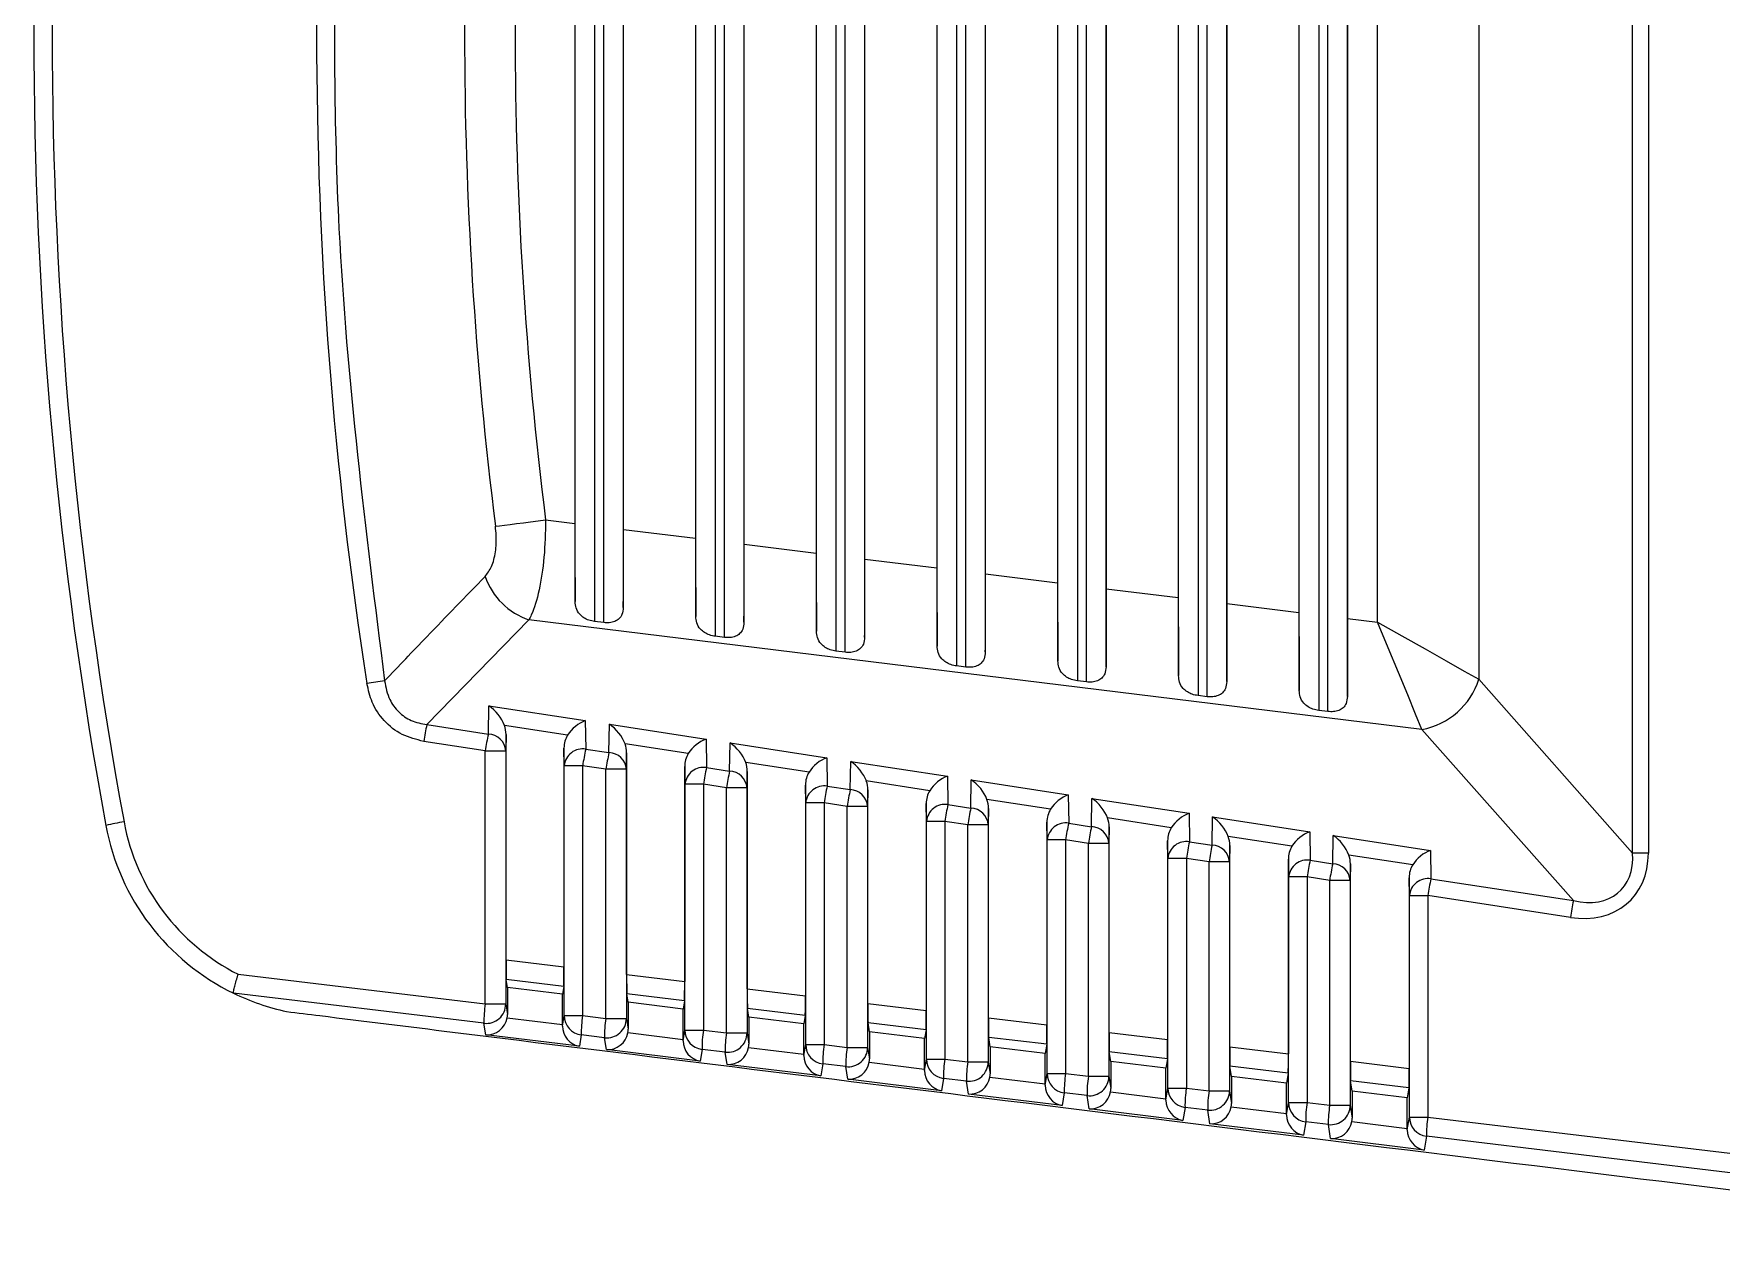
# Model space of a CAD drawing. Extents: x 8 to 113, y 1 to 87.
# Drawn here: x 43.923 to 44.79, y 36.193 to 36.818 of the extents above; entities that cross this region are included whole.
import ezdxf

# ---------------------------------------------------------------- set-up
doc = ezdxf.new("R2010")
doc.units = 0
doc.header["$MEASUREMENT"] = 0
doc.layers.add('OBJECT', color=7, linetype='CONTINUOUS')

msp = doc.modelspace()

# ---------------------------------------------------------------- linework, layer by layer
at = {"layer": 'OBJECT'}
for p, q in [((44.74469, 36.39726), (44.74469, 37.23919)), ((44.75282, 37.23919), (44.75282, 36.39726)), ((44.58346, 37.16587), (44.58346, 36.47058)), ((44.58819, 36.47), (44.58819, 37.16645)), ((44.52146, 37.15825), (44.52146, 36.47819)), ((44.52619, 36.47761), (44.52619, 37.15884)), ((44.59819, 37.15866), (44.59819, 36.47778)), ((44.45946, 37.15064), (44.45946, 36.4858)), ((44.46419, 36.48522), (44.46419, 37.15122)), ((44.53619, 37.15105), (44.53619, 36.4854)), ((44.57346, 36.48082), (44.57346, 37.15562)), ((44.66565, 37.14984), (44.66565, 36.4866)), ((44.39746, 37.14303), (44.39746, 36.49342)), ((44.40219, 36.49283), (44.40219, 37.14361)), ((44.44946, 36.49605), (44.44946, 37.1404)), ((44.47419, 37.14344), (44.47419, 36.49301)), ((44.51146, 36.48843), (44.51146, 37.14801)), ((44.33546, 37.13542), (44.33546, 36.50103)), ((44.34019, 36.50045), (44.34019, 37.136)), ((44.38746, 36.50366), (44.38746, 37.13279)), ((44.41219, 37.13582), (44.41219, 36.50062)), ((44.27346, 37.1278), (44.27346, 36.50864)), ((44.27819, 36.50806), (44.27819, 37.12839)), ((44.32546, 36.51127), (44.32546, 37.12517)), ((44.35019, 37.12821), (44.35019, 36.50824)), ((44.21146, 37.12019), (44.21146, 36.51625)), ((44.21619, 36.51567), (44.21619, 37.12077)), ((44.26346, 36.51889), (44.26346, 37.11756)), ((44.28819, 37.1206), (44.28819, 36.51585)), ((44.57332, 37.11552), (44.57332, 36.52092)), ((44.59832, 36.51785), (44.59832, 37.11859)), ((44.61368, 36.51597), (44.61368, 37.12048)), ((44.20146, 36.5265), (44.20146, 37.10995)), ((44.22619, 37.11298), (44.22619, 36.52346)), ((44.51132, 37.10791), (44.51132, 36.52853)), ((44.53632, 36.52546), (44.53632, 37.11098)), ((44.44932, 37.1003), (44.44932, 36.53615)), ((44.47432, 36.53308), (44.47432, 37.10337)), ((44.35032, 36.5483), (44.35032, 37.08814)), ((44.38732, 37.09269), (44.38732, 36.54376)), ((44.41232, 36.54069), (44.41232, 37.09575)), ((44.28832, 36.55592), (44.28832, 37.08053)), ((44.32532, 37.08507), (44.32532, 36.55137)), ((44.22632, 36.56353), (44.22632, 37.07292)), ((44.26332, 37.07746), (44.26332, 36.55899)), ((44.20132, 37.06985), (44.20132, 36.5666)), ((44.18628, 36.56844), (44.20132, 36.5666)), ((44.22632, 36.56353), (44.26332, 36.55899)), ((44.28832, 36.55592), (44.32532, 36.55137)), ((44.35032, 36.5483), (44.38732, 36.54376)), ((44.41232, 36.54069), (44.44932, 36.53615)), ((44.47432, 36.53308), (44.51132, 36.52853)), ((44.53632, 36.52546), (44.57332, 36.52092)), ((44.17775, 36.51714), (44.12528, 36.46327)), ((44.6365, 36.46081), (44.17775, 36.51714)), ((44.21619, 36.51567), (44.21146, 36.51625)), ((44.59832, 36.51785), (44.61368, 36.51597)), ((44.27819, 36.50806), (44.27346, 36.50864)), ((44.34019, 36.50045), (44.33546, 36.50103)), ((44.40219, 36.49283), (44.39746, 36.49342)), ((44.46419, 36.48522), (44.45946, 36.4858)), ((44.66565, 36.4866), (44.74469, 36.39726)), ((44.15688, 36.45842), (44.1571, 36.47295)), ((44.1571, 36.47295), (44.20669, 36.46533)), ((44.52619, 36.47761), (44.52146, 36.47819)), ((44.20669, 36.46533), (44.2069, 36.45074)), ((44.21885, 36.4489), (44.21907, 36.46343)), ((44.21907, 36.46343), (44.26872, 36.45581)), ((44.58819, 36.47), (44.58346, 36.47058)), ((44.12528, 36.46327), (44.15688, 36.45842)), ((44.19756, 36.4579), (44.16514, 36.46287)), ((44.16595, 36.45828), (44.16582, 36.44982)), ((44.16595, 36.34237), (44.16595, 36.45828)), ((44.26872, 36.45581), (44.26893, 36.44122)), ((44.71432, 36.37285), (44.6365, 36.46081)), ((44.1553, 36.44982), (44.12369, 36.45467)), ((44.1553, 36.31978), (44.1553, 36.44982)), ((44.1553, 36.44982), (44.16582, 36.44982)), ((44.16582, 36.44982), (44.16582, 36.31978)), ((44.19585, 36.44214), (44.19571, 36.45126)), ((44.19571, 36.45126), (44.19571, 36.3388)), ((44.2069, 36.45074), (44.21885, 36.4489)), ((44.25959, 36.44837), (44.22711, 36.45336)), ((44.22792, 36.44877), (44.22779, 36.44031)), ((44.22792, 36.33493), (44.22792, 36.44877)), ((44.28082, 36.43939), (44.28104, 36.45392)), ((44.28104, 36.45392), (44.33074, 36.44629)), ((44.33074, 36.44629), (44.33096, 36.4317)), ((44.20532, 36.44214), (44.19585, 36.44214)), ((44.19585, 36.31378), (44.19585, 36.44214)), ((44.21727, 36.44031), (44.20532, 36.44214)), ((44.20532, 36.44214), (44.20532, 36.31378)), ((44.22779, 36.44031), (44.21727, 36.44031)), ((44.21727, 36.31234), (44.21727, 36.44031)), ((44.22779, 36.44031), (44.22779, 36.31234)), ((44.25788, 36.43262), (44.25774, 36.44174)), ((44.25774, 36.44174), (44.25774, 36.33135)), ((44.26893, 36.44122), (44.28082, 36.43939)), ((44.32162, 36.43885), (44.28908, 36.44385)), ((44.28989, 36.43926), (44.28977, 36.4308)), ((44.28989, 36.32749), (44.28989, 36.43926)), ((44.34279, 36.42988), (44.34301, 36.44441)), ((44.34301, 36.44441), (44.39277, 36.43677)), ((44.26735, 36.43262), (44.25788, 36.43262)), ((44.25788, 36.30633), (44.25788, 36.43262)), ((44.27924, 36.4308), (44.26735, 36.43262)), ((44.26735, 36.43262), (44.26735, 36.30633)), ((44.28977, 36.4308), (44.27924, 36.4308)), ((44.27924, 36.30491), (44.27924, 36.4308)), ((44.28977, 36.4308), (44.28977, 36.30491)), ((44.31991, 36.4231), (44.31977, 36.43222)), ((44.31977, 36.43222), (44.31977, 36.32391)), ((44.33096, 36.4317), (44.34279, 36.42988)), ((44.38365, 36.42933), (44.35105, 36.43434)), ((44.35186, 36.42975), (44.35174, 36.42128)), ((44.35186, 36.32006), (44.35186, 36.42975)), ((44.39277, 36.43677), (44.39299, 36.42217)), ((44.40476, 36.42037), (44.40498, 36.4349)), ((44.40498, 36.4349), (44.4548, 36.42725)), ((44.32938, 36.4231), (44.31991, 36.4231)), ((44.31991, 36.29889), (44.31991, 36.4231)), ((44.34121, 36.42128), (44.32938, 36.4231)), ((44.32938, 36.4231), (44.32938, 36.29889)), ((44.35174, 36.42128), (44.34121, 36.42128)), ((44.34121, 36.29747), (44.34121, 36.42128)), ((44.35174, 36.42128), (44.35174, 36.29747)), ((44.38194, 36.41358), (44.3818, 36.42269)), ((44.3818, 36.42269), (44.3818, 36.31647)), ((44.39299, 36.42217), (44.40476, 36.42037)), ((44.44568, 36.41981), (44.41302, 36.42482)), ((44.41384, 36.42023), (44.41371, 36.41177)), ((44.41384, 36.31262), (44.41384, 36.42023)), ((44.4548, 36.42725), (44.45502, 36.41265)), ((44.46674, 36.41085), (44.46695, 36.42538)), ((44.46695, 36.42538), (44.51683, 36.41773)), ((44.39141, 36.41358), (44.38194, 36.41358)), ((44.38194, 36.29145), (44.38194, 36.41358)), ((44.40318, 36.41177), (44.39141, 36.41358)), ((44.39141, 36.41358), (44.39141, 36.29145)), ((44.41371, 36.41177), (44.40318, 36.41177)), ((44.40318, 36.29003), (44.40318, 36.41177)), ((44.41371, 36.41177), (44.41371, 36.29003)), ((44.44396, 36.40406), (44.44383, 36.41317)), ((44.44383, 36.41317), (44.44383, 36.30902)), ((44.45502, 36.41265), (44.46674, 36.41085)), ((44.50771, 36.41029), (44.47499, 36.41531)), ((44.51683, 36.41773), (44.51705, 36.40313)), ((44.52871, 36.40134), (44.52893, 36.41587)), ((44.52893, 36.41587), (44.57886, 36.40821)), ((44.45344, 36.40406), (44.44396, 36.40406)), ((44.44396, 36.284), (44.44396, 36.40406)), ((44.46515, 36.40226), (44.45344, 36.40406)), ((44.45344, 36.40406), (44.45344, 36.284)), ((44.47581, 36.41072), (44.47568, 36.40226)), ((44.47581, 36.30519), (44.47581, 36.41072)), ((44.50599, 36.39454), (44.50586, 36.40365)), ((44.50586, 36.40365), (44.50586, 36.30158)), ((44.51705, 36.40313), (44.52871, 36.40134)), ((44.56973, 36.40077), (44.53697, 36.4058)), ((44.57886, 36.40821), (44.57908, 36.39361)), ((44.59068, 36.39183), (44.5909, 36.40636)), ((44.5909, 36.40636), (44.64089, 36.39868)), ((44.47568, 36.40226), (44.46515, 36.40226)), ((44.46515, 36.2826), (44.46515, 36.40226)), ((44.47568, 36.40226), (44.47568, 36.2826)), ((44.51547, 36.39454), (44.50599, 36.39454)), ((44.50599, 36.27656), (44.50599, 36.39454)), ((44.52712, 36.39275), (44.51547, 36.39454)), ((44.51547, 36.39454), (44.51547, 36.27656)), ((44.53778, 36.40121), (44.53765, 36.39275)), ((44.53778, 36.29775), (44.53778, 36.40121)), ((44.56802, 36.38501), (44.56789, 36.39413)), ((44.56789, 36.39413), (44.56789, 36.29414)), ((44.63176, 36.39125), (44.59894, 36.39629)), ((44.64089, 36.39868), (44.64111, 36.38409)), ((44.75282, 36.39726), (44.74469, 36.39726)), ((44.53765, 36.39275), (44.52712, 36.39275)), ((44.52712, 36.27516), (44.52712, 36.39275)), ((44.53765, 36.39275), (44.53765, 36.27516)), ((44.57908, 36.39361), (44.59068, 36.39183)), ((44.59975, 36.3917), (44.59962, 36.38323)), ((44.59975, 36.29031), (44.59975, 36.3917)), ((44.57749, 36.38501), (44.56802, 36.38501)), ((44.56802, 36.26912), (44.56802, 36.38501)), ((44.5891, 36.38323), (44.57749, 36.38501)), ((44.57749, 36.38501), (44.57749, 36.26912)), ((44.59962, 36.38323), (44.5891, 36.38323)), ((44.5891, 36.26773), (44.5891, 36.38323)), ((44.59962, 36.38323), (44.59962, 36.26773)), ((44.63005, 36.37549), (44.62991, 36.38461)), ((44.62991, 36.38461), (44.62991, 36.28669)), ((44.64111, 36.38409), (44.71432, 36.37285)), ((44.63005, 36.37549), (44.63952, 36.37549)), ((44.63005, 36.26167), (44.63005, 36.37549)), ((44.63952, 36.37549), (44.63952, 36.26167)), ((44.71274, 36.36425), (44.63952, 36.37549)), ((44.16595, 36.34237), (44.19571, 36.3388)), ((44.02831, 36.33502), (44.1553, 36.31978)), ((44.22792, 36.33493), (44.25774, 36.33135)), ((44.02592, 36.32531), (44.02595, 36.32529)), ((44.15461, 36.30987), (44.02592, 36.32531)), ((44.1667, 36.32824), (44.16603, 36.33236)), ((44.19563, 36.32881), (44.16603, 36.33236)), ((44.1667, 36.32824), (44.1667, 36.31437)), ((44.19495, 36.32478), (44.1667, 36.32824)), ((44.19563, 36.32881), (44.19495, 36.32478)), ((44.19495, 36.30915), (44.19495, 36.32478)), ((44.2287, 36.32063), (44.228, 36.32493)), ((44.25766, 36.32137), (44.228, 36.32493)), ((44.28989, 36.32749), (44.31977, 36.32391)), ((44.1553, 36.31978), (44.16582, 36.31978)), ((44.16582, 36.31978), (44.1667, 36.31437)), ((44.2287, 36.32063), (44.2287, 36.30676)), ((44.25695, 36.31716), (44.2287, 36.32063)), ((44.25766, 36.32137), (44.25695, 36.31716)), ((44.25695, 36.30154), (44.25695, 36.31716)), ((44.2907, 36.31302), (44.28998, 36.31749)), ((44.31969, 36.31392), (44.28998, 36.31749)), ((44.35186, 36.32006), (44.3818, 36.31647)), ((44.15557, 36.30392), (44.15461, 36.30987)), ((44.16655, 36.31264), (44.19495, 36.30915)), ((44.19495, 36.30844), (44.19585, 36.31378)), ((44.19585, 36.31378), (44.20532, 36.31378)), ((44.20532, 36.31378), (44.21727, 36.31234)), ((44.21727, 36.31234), (44.22779, 36.31234)), ((44.22779, 36.31234), (44.2287, 36.30676)), ((44.2907, 36.31302), (44.2907, 36.29914)), ((44.31895, 36.30955), (44.2907, 36.31302)), ((44.31969, 36.31392), (44.31895, 36.30955)), ((44.31895, 36.29392), (44.31895, 36.30955)), ((44.3527, 36.30541), (44.35195, 36.31005)), ((44.38172, 36.30648), (44.35195, 36.31005)), ((44.41384, 36.31262), (44.44383, 36.30902)), ((44.20365, 36.29802), (44.15557, 36.30392)), ((44.20463, 36.30387), (44.20365, 36.29802)), ((44.21658, 36.30243), (44.20463, 36.30387)), ((44.21757, 36.29631), (44.21658, 36.30243)), ((44.22855, 36.30502), (44.25695, 36.30154)), ((44.25695, 36.30083), (44.25788, 36.30633)), ((44.25788, 36.30633), (44.26735, 36.30633)), ((44.26735, 36.30633), (44.27924, 36.30491)), ((44.27924, 36.30491), (44.28977, 36.30491)), ((44.28977, 36.30491), (44.2907, 36.29914)), ((44.31895, 36.29322), (44.31991, 36.29889)), ((44.31991, 36.29889), (44.32938, 36.29889)), ((44.32938, 36.29889), (44.34121, 36.29747)), ((44.3527, 36.30541), (44.3527, 36.29153)), ((44.38095, 36.30194), (44.3527, 36.30541)), ((44.38172, 36.30648), (44.38095, 36.30194)), ((44.38095, 36.28631), (44.38095, 36.30194)), ((44.4147, 36.29779), (44.41392, 36.30262)), ((44.44375, 36.29904), (44.41392, 36.30262)), ((44.44375, 36.29904), (44.44295, 36.29433)), ((44.47581, 36.30519), (44.50586, 36.30158)), ((44.26565, 36.29041), (44.21757, 36.29631)), ((44.26666, 36.29642), (44.26565, 36.29041)), ((44.27855, 36.295), (44.26666, 36.29642)), ((44.27957, 36.2887), (44.27855, 36.295)), ((44.29055, 36.29741), (44.31895, 36.29392)), ((44.34121, 36.29747), (44.35174, 36.29747)), ((44.35174, 36.29747), (44.3527, 36.29153)), ((44.38095, 36.2856), (44.38194, 36.29145)), ((44.38194, 36.29145), (44.39141, 36.29145)), ((44.39141, 36.29145), (44.40318, 36.29003)), ((44.40318, 36.29003), (44.41371, 36.29003)), ((44.41371, 36.29003), (44.4147, 36.28392)), ((44.4147, 36.29779), (44.4147, 36.28392)), ((44.44295, 36.29433), (44.4147, 36.29779)), ((44.44295, 36.2787), (44.44295, 36.29433)), ((44.4767, 36.29018), (44.47589, 36.29518)), ((44.50577, 36.2916), (44.47589, 36.29518)), ((44.4767, 36.29018), (44.4767, 36.27631)), ((44.50495, 36.28671), (44.4767, 36.29018)), ((44.50577, 36.2916), (44.50495, 36.28671)), ((44.53778, 36.29775), (44.56789, 36.29414)), ((44.59975, 36.29031), (44.62991, 36.28669)), ((44.32765, 36.28279), (44.27957, 36.2887)), ((44.32869, 36.28898), (44.32765, 36.28279)), ((44.34052, 36.28756), (44.32869, 36.28898)), ((44.34157, 36.28108), (44.34052, 36.28756)), ((44.35255, 36.2898), (44.38095, 36.28631)), ((44.39072, 36.28154), (44.38965, 36.27518)), ((44.40249, 36.28012), (44.39072, 36.28154)), ((44.41455, 36.28219), (44.44295, 36.2787)), ((44.44295, 36.27799), (44.44396, 36.284)), ((44.44396, 36.284), (44.45344, 36.284)), ((44.45344, 36.284), (44.46515, 36.2826)), ((44.46515, 36.2826), (44.47568, 36.2826)), ((44.47568, 36.2826), (44.4767, 36.27631)), ((44.50495, 36.27109), (44.50495, 36.28671)), ((44.5387, 36.28257), (44.53786, 36.28775)), ((44.5678, 36.28415), (44.53786, 36.28775)), ((44.5387, 36.28257), (44.5387, 36.26869)), ((44.56695, 36.2791), (44.5387, 36.28257)), ((44.5678, 36.28415), (44.56695, 36.2791)), ((44.38965, 36.27518), (44.34157, 36.28108)), ((44.40357, 36.27347), (44.40249, 36.28012)), ((44.45165, 36.26757), (44.40357, 36.27347)), ((44.45275, 36.27409), (44.45165, 36.26757)), ((44.46446, 36.27269), (44.45275, 36.27409)), ((44.46557, 36.26586), (44.46446, 36.27269)), ((44.47655, 36.27457), (44.50495, 36.27109)), ((44.50495, 36.27038), (44.50599, 36.27656)), ((44.50599, 36.27656), (44.51547, 36.27656)), ((44.51547, 36.27656), (44.52712, 36.27516)), ((44.52712, 36.27516), (44.53765, 36.27516)), ((44.53765, 36.27516), (44.5387, 36.26869)), ((44.56695, 36.26347), (44.56695, 36.2791)), ((44.6007, 36.27496), (44.59983, 36.28031)), ((44.62983, 36.27671), (44.59983, 36.28031)), ((44.6007, 36.27496), (44.6007, 36.26108)), ((44.62895, 36.27149), (44.6007, 36.27496)), ((44.62983, 36.27671), (44.62895, 36.27149)), ((44.51365, 36.25996), (44.46557, 36.26586)), ((44.51478, 36.26665), (44.51365, 36.25996)), ((44.52643, 36.26525), (44.51478, 36.26665)), ((44.52757, 36.25825), (44.52643, 36.26525)), ((44.53855, 36.26696), (44.56695, 36.26347)), ((44.56695, 36.26277), (44.56802, 36.26912)), ((44.56802, 36.26912), (44.57749, 36.26912)), ((44.57749, 36.26912), (44.5891, 36.26773)), ((44.5891, 36.26773), (44.59962, 36.26773)), ((44.59962, 36.26773), (44.6007, 36.26108)), ((44.62895, 36.25586), (44.62895, 36.27149)), ((44.57565, 36.25234), (44.52757, 36.25825)), ((44.5768, 36.25921), (44.57565, 36.25234)), ((44.58841, 36.25781), (44.5768, 36.25921)), ((44.58957, 36.25063), (44.58841, 36.25781)), ((44.60055, 36.25935), (44.62895, 36.25586)), ((44.62895, 36.25515), (44.63005, 36.26167)), ((44.63005, 36.26167), (44.63952, 36.26167)), ((44.63952, 36.26167), (45.04832, 36.21262)), ((44.63765, 36.24473), (44.58957, 36.25063)), ((44.63883, 36.25176), (44.63765, 36.24473)), ((45.04737, 36.20274), (44.63883, 36.25176)), ((44.75968, 36.22866), (45.04824, 36.19323))]:
    msp.add_line(p, q, dxfattribs=at)
at = {"layer": 'OBJECT', "flags": 128}
for points in [[(44.1605, 36.5652), (44.16267, 36.56548), (44.16524, 36.5658), (44.16816, 36.56617), (44.1714, 36.56657), (44.17489, 36.56701), (44.17858, 36.56748), (44.1824, 36.56796), (44.18628, 36.56844)], [(44.6365, 36.46081), (44.63326, 36.46864), (44.62917, 36.47853), (44.6244, 36.49006), (44.61916, 36.50273), (44.61368, 36.51597)], [(44.61368, 36.51597), (44.62616, 36.50892), (44.63809, 36.50217), (44.64895, 36.49604), (44.65827, 36.49077), (44.66565, 36.4866)]]:
    msp.add_lwpolyline(points, dxfattribs=at)
at = {"layer": 'OBJECT'}
for centre, radius, start, end in [((46.17332, 36.81822), 2.25, 169.58626, 190.41374), ((46.1728, 36.81822), 2.24, 169.58626, 190.41374), ((46.17332, 36.81822), 2.02866, 172.8353, 187.1647), ((46.17332, 36.81822), 2.00268, 172.8353, 187.1647), ((44.18915, 36.55129), 0.036, 199.32651, 251.54004), ((44.21097, 35.74509), 0.74839, 98.25136, 98.95427), ((44.62988, 36.49766), 0.03744, 280.18481, 342.81544), ((44.23607, 36.43843), 0.11354, 167.36266, 171.77414), ((44.2677, 36.43357), 0.11358, 167.36327, 171.77352), ((44.15657, 36.44914), 0.00928, 4.19401, 88.08234), ((44.20541, 36.44125), 0.0096, 81.04865, 174.68447), ((44.3177, 36.4259), 0.11354, 167.36266, 171.77414), ((44.32961, 36.42407), 0.11351, 167.36196, 171.77483), ((44.21854, 36.43963), 0.00928, 4.19013, 88.08623), ((44.26744, 36.43173), 0.0096, 81.04782, 174.68531), ((44.37965, 36.41639), 0.11347, 167.35921, 171.7738), ((44.39167, 36.41454), 0.1136, 167.36183, 171.77118), ((44.28051, 36.43012), 0.00928, 4.19401, 88.08234), ((44.32947, 36.42221), 0.0096, 81.04865, 174.68447), ((44.44172, 36.40686), 0.11351, 167.36196, 171.77483), ((44.4533, 36.40509), 0.11325, 167.35501, 171.778), ((44.34248, 36.4206), 0.00928, 4.1941, 88.08225), ((44.3915, 36.41269), 0.0096, 81.04706, 174.68606), ((44.50371, 36.39734), 0.11347, 167.35921, 171.7738), ((44.51559, 36.39552), 0.11358, 167.36327, 171.77352), ((44.40445, 36.41109), 0.00928, 4.19401, 88.08234), ((44.01166, 36.17236), 0.2446, 99.87883, 102.10003), ((44.07841, 36.43321), 0.12, 190.41374, 244.07816), ((44.07788, 36.43321), 0.11, 190.41374, 243.21373), ((44.45352, 36.40317), 0.0096, 81.04683, 174.68629), ((44.56578, 36.38782), 0.11351, 167.36196, 171.77483), ((44.57776, 36.38597), 0.11378, 167.36527, 171.76774), ((44.46643, 36.40158), 0.00928, 4.19013, 88.08623), ((44.51555, 36.39365), 0.0096, 81.04706, 174.68606), ((44.6279, 36.37828), 0.1136, 167.36183, 171.77118), ((44.63942, 36.37651), 0.11347, 167.35921, 171.7738), ((44.5284, 36.39207), 0.00928, 4.19609, 88.08026), ((44.57758, 36.38413), 0.0096, 81.0458, 174.68732), ((44.68984, 36.36878), 0.11351, 167.36196, 171.77483), ((44.70122, 36.36703), 0.11329, 167.3557, 171.77731), ((44.59037, 36.38256), 0.00928, 4.19211, 88.08237), ((44.63961, 36.3746), 0.0096, 81.04706, 174.68606), ((44.75195, 36.35923), 0.1136, 167.36183, 171.77118), ((44.82538, 36.34796), 0.11381, 167.36589, 171.76712), ((44.07841, 36.43321), 0.12, 244.07816, 257.89295), ((44.20835, 36.31111), 0.05376, 170.71624, 181.32077), ((44.15582, 36.31979), 0.01, 263.0107, 359.92369), ((44.20585, 36.31379), 0.01, 180.06228, 263.02542), ((44.25837, 36.3051), 0.05375, 170.715, 181.32154), ((44.27021, 36.30368), 0.05365, 170.70529, 181.33125), ((44.21779, 36.31236), 0.01, 263.00798, 359.92304), ((44.26787, 36.30634), 0.01, 180.06135, 263.02635), ((44.32035, 36.29767), 0.0537, 170.71213, 181.32778), ((44.33223, 36.29624), 0.05369, 170.71124, 181.32868), ((44.27977, 36.30492), 0.01, 263.00952, 359.92151), ((44.3299, 36.2989), 0.01, 180.06566, 263.02204), ((44.38242, 36.29022), 0.05375, 170.715, 181.32154), ((44.39421, 36.2888), 0.05371, 170.71247, 181.32791), ((44.34174, 36.29749), 0.01, 263.01356, 359.92083), ((44.39193, 36.29146), 0.01, 180.06135, 263.02635), ((44.44441, 36.28278), 0.0537, 170.71213, 181.32778), ((44.45624, 36.28136), 0.05376, 170.71624, 181.32077), ((44.40371, 36.29005), 0.01, 263.0107, 359.92369), ((44.45396, 36.28402), 0.01, 180.06229, 263.02204), ((44.50649, 36.27533), 0.05376, 170.71624, 181.32077), ((44.51814, 36.27393), 0.05369, 170.71124, 181.32868), ((44.46568, 36.28261), 0.01, 263.00798, 359.92304), ((44.51599, 36.27657), 0.01, 180.06135, 263.02635), ((44.56845, 36.26789), 0.05369, 170.71124, 181.32868), ((44.58011, 36.2665), 0.05369, 170.71124, 181.32868), ((44.52765, 36.27518), 0.01, 263.00952, 359.92151), ((44.57802, 36.26913), 0.01, 180.06229, 263.02204), ((44.63055, 36.26045), 0.05376, 170.71624, 181.32077), ((44.64215, 36.25905), 0.05376, 170.71624, 181.32077), ((44.58962, 36.26774), 0.01, 263.0107, 359.92369), ((44.64005, 36.26169), 0.01, 180.06135, 263.02635), ((44.69251, 36.25301), 0.05369, 170.71124, 181.32868)]:
    msp.add_arc(centre, radius, start, end, dxfattribs=at)
for centre, major_axis, ratio, start_param, end_param in [((46.23896, 36.81822), (2.17033, 0), 0.999535, 2.987078, 3.296107), ((44.20185, 36.56653), (0, 0.06045), 0.008662, 1.569733, 2.294663), ((44.2258, 36.56359), (0, 0.06045), 0.008662, 3.986395, 4.711325), ((44.26385, 36.55892), (0, 0.06045), 0.008662, 1.569733, 2.294663), ((44.2878, 36.55598), (0, 0.06045), 0.008662, 3.986395, 4.711325), ((44.32585, 36.55131), (0, 0.06045), 0.008662, 1.569733, 2.294663), ((44.3498, 36.54837), (0, 0.06045), 0.008662, 3.986395, 4.711325), ((44.38785, 36.5437), (0, 0.06045), 0.008662, 1.569733, 2.294663), ((44.4118, 36.54075), (0, 0.06045), 0.008662, 3.986395, 4.711325), ((44.44985, 36.53608), (0, 0.06045), 0.008662, 1.569733, 2.294663), ((44.4738, 36.53314), (0, 0.06045), 0.008662, 3.986395, 4.711325), ((44.51185, 36.52847), (0, 0.06045), 0.008662, 1.569733, 2.294663), ((44.5358, 36.52553), (0, 0.06045), 0.008662, 3.986395, 4.711325), ((44.57385, 36.52086), (0, 0.06045), 0.008662, 1.569733, 2.294663), ((44.5978, 36.51792), (0, 0.06045), 0.008662, 3.986395, 4.711325), ((44.15604, 36.46435), (-0.00828, 0.00979), 0.557988, 4.134811, 5.189222), ((44.20563, 36.45674), (0.00883, 0.00769), 0.591833, 0.988251, 2.042663), ((44.21801, 36.45484), (-0.00828, 0.00979), 0.557988, 4.134811, 5.189222), ((44.15595, 36.45854), (-0.00087, 0.01154), 0.862782, 4.62558, 5.031841), ((44.20572, 36.4509), (-0.0012, 0.01153), 0.861198, 0.832372, 1.450105), ((44.26766, 36.44722), (0.00883, 0.00769), 0.591833, 0.988251, 2.042663), ((44.21793, 36.44903), (-0.00087, 0.01154), 0.862782, 4.62558, 5.031841), ((44.26775, 36.44138), (-0.0012, 0.01153), 0.861198, 0.832372, 1.450105), ((44.27998, 36.44533), (-0.00828, 0.00979), 0.557988, 4.134811, 5.189222), ((44.32969, 36.4377), (0.00883, 0.00769), 0.591833, 0.988251, 2.042663), ((44.2799, 36.43951), (-0.00087, 0.01154), 0.862782, 4.62558, 5.031841), ((44.32978, 36.43186), (-0.0012, 0.01153), 0.861198, 0.832372, 1.450105), ((44.34196, 36.43581), (-0.00828, 0.00979), 0.557988, 4.134811, 5.189222), ((44.34187, 36.43), (-0.00087, 0.01154), 0.862782, 4.62558, 5.031841), ((44.3918, 36.42234), (-0.0012, 0.01153), 0.861198, 0.832372, 1.450105), ((44.39172, 36.42817), (0.00883, 0.00769), 0.591833, 0.988251, 2.042663), ((44.40393, 36.4263), (-0.00828, 0.00979), 0.557988, 4.134811, 5.189222), ((44.40384, 36.42049), (-0.00087, 0.01154), 0.862782, 4.62558, 5.031841), ((44.45375, 36.41865), (0.00883, 0.00769), 0.591833, 0.988251, 2.042663), ((44.4659, 36.41679), (-0.00828, 0.00979), 0.557988, 4.134811, 5.189222), ((44.45383, 36.41281), (-0.0012, 0.01153), 0.861198, 0.832372, 1.450105), ((44.46581, 36.41098), (-0.00087, 0.01154), 0.862782, 4.62558, 5.031841), ((44.51577, 36.40913), (0.00883, 0.00769), 0.591833, 0.988251, 2.042663), ((44.52787, 36.40727), (-0.00828, 0.00979), 0.557988, 4.134811, 5.189222), ((44.51586, 36.40329), (-0.0012, 0.01153), 0.861198, 0.832372, 1.450105), ((44.52778, 36.40146), (-0.00087, 0.01154), 0.862782, 4.62558, 5.031841), ((44.5778, 36.39961), (0.00883, 0.00769), 0.591833, 0.988251, 2.042663), ((44.58984, 36.39776), (-0.00828, 0.00979), 0.557988, 4.134811, 5.189222), ((44.57789, 36.39377), (-0.0012, 0.01153), 0.861198, 0.832372, 1.450105), ((44.58975, 36.39195), (-0.00087, 0.01154), 0.862782, 4.62558, 5.031841), ((44.63983, 36.39009), (0.00883, 0.00769), 0.591833, 0.988251, 2.042663), ((44.70518, 36.41195), (-0.03792, 0.03951), 0.729911, 2.380192, 3.791718), ((44.70571, 36.41195), (-0.03241, 0.03434), 0.634863, 2.385346, 3.796872), ((44.63992, 36.38425), (-0.0012, 0.01153), 0.861198, 0.832372, 1.450105), ((44.16604, 36.34242), (0, 0.01007), 0.008673, 1.576038, 3.088121), ((44.19563, 36.33887), (0, 0.01007), 0.00868, 3.192982, 4.705065), ((44.22801, 36.33498), (0, 0.01007), 0.008673, 1.576038, 3.088121), ((44.25765, 36.33143), (0, 0.01007), 0.00868, 3.192982, 4.705065), ((44.28998, 36.32755), (0, 0.01007), 0.008673, 1.576038, 3.088121), ((44.31968, 36.32398), (0, 0.01007), 0.00868, 3.192982, 4.705065), ((44.35195, 36.32011), (0, 0.01007), 0.008673, 1.576038, 3.088121), ((44.38171, 36.31654), (0, 0.01007), 0.00868, 3.192982, 4.705065), ((44.15679, 36.31383), (0.00707, 0.00734), 0.946913, 3.811986, 5.330422), ((44.1567, 36.31437), (0.0016, -0.00989), 0.998514, 1.236067, 1.409966), ((44.19486, 36.30916), (0, 0.01008), 0.008662, 4.641225, 4.711325), ((44.20486, 36.30793), (-0.00613, 0.00821), 0.948914, 0.904125, 2.352461), ((44.41392, 36.31267), (0, 0.01007), 0.008673, 1.576038, 3.088121), ((44.44374, 36.3091), (0, 0.01007), 0.00868, 3.192982, 4.705065), ((44.21879, 36.30622), (0.00707, 0.00734), 0.946913, 3.811986, 5.330422), ((44.2187, 36.30676), (0.0016, -0.00989), 0.998514, 1.236067, 1.409966), ((44.25686, 36.30155), (0, 0.01008), 0.008662, 4.641225, 4.711325), ((44.26686, 36.30032), (-0.00613, 0.00821), 0.948914, 0.904125, 2.352461), ((44.2807, 36.29915), (0.0016, -0.00989), 0.998514, 1.236067, 1.409966), ((44.47589, 36.30524), (0, 0.01007), 0.008673, 1.576038, 3.088121), ((44.50577, 36.30165), (0, 0.01007), 0.00868, 3.192982, 4.705065), ((44.28079, 36.29861), (0.00707, 0.00734), 0.946913, 3.811986, 5.330422), ((44.31886, 36.29393), (0, 0.01008), 0.008662, 4.641225, 4.711325), ((44.32886, 36.29271), (-0.00613, 0.00821), 0.948914, 0.904125, 2.352461), ((44.3427, 36.29154), (0.0016, -0.00989), 0.998514, 1.236067, 1.409966), ((44.53787, 36.2978), (0, 0.01007), 0.008673, 1.576038, 3.088121), ((44.5678, 36.29421), (0, 0.01007), 0.00868, 3.192982, 4.705065), ((44.59984, 36.29037), (0, 0.01007), 0.008673, 1.576038, 3.088121), ((44.34279, 36.291), (0.00707, 0.00734), 0.946913, 3.811986, 5.330422), ((44.38086, 36.28632), (0, 0.01008), 0.008662, 4.641225, 4.711325), ((44.39086, 36.28509), (-0.00613, 0.00821), 0.948914, 0.904125, 2.352461), ((44.40479, 36.28338), (0.00707, 0.00734), 0.946913, 3.811986, 5.330422), ((44.4047, 36.28392), (0.0016, -0.00989), 0.998514, 1.236067, 1.409966), ((44.62983, 36.28677), (0, 0.01007), 0.00868, 3.192982, 4.705065), ((44.44286, 36.27871), (0, 0.01008), 0.008662, 4.641225, 4.711325), ((44.45286, 36.27748), (-0.00613, 0.00821), 0.948914, 0.904125, 2.352461), ((44.46679, 36.27577), (0.00707, 0.00734), 0.946913, 3.811986, 5.330422), ((44.4667, 36.27631), (0.0016, -0.00989), 0.998514, 1.236067, 1.409966), ((44.50486, 36.2711), (0, 0.01008), 0.008662, 4.641225, 4.711325), ((44.51486, 36.26987), (-0.00613, 0.00821), 0.948914, 0.904125, 2.352461), ((44.52879, 36.26816), (0.00707, 0.00734), 0.946913, 3.811986, 5.330422), ((44.5287, 36.2687), (0.0016, -0.00989), 0.998514, 1.236067, 1.409966), ((44.56686, 36.26348), (0, 0.01008), 0.008662, 4.641225, 4.711325), ((44.57686, 36.26226), (-0.00613, 0.00821), 0.948914, 0.904125, 2.352461), ((44.59079, 36.26055), (0.00707, 0.00734), 0.946913, 3.811986, 5.330422), ((44.5907, 36.26108), (0.0016, -0.00989), 0.998514, 1.236067, 1.409966), ((44.62886, 36.25587), (0, 0.01008), 0.008662, 4.641225, 4.711325), ((44.63886, 36.25464), (-0.00613, 0.00821), 0.948914, 0.904125, 2.352461)]:
    msp.add_ellipse(centre, major_axis=major_axis, ratio=ratio, start_param=start_param, end_param=end_param, dxfattribs=at)
for points, knots in [([(44.10356, 37.15071), (44.10256, 37.14412), (44.09752, 37.11116), (44.08354, 37.0008), (44.07744, 36.88945), (44.07798, 36.77822), (44.0807, 36.66695), (44.0938, 36.5631), (44.10356, 36.48574)], [0, 0, 0, 0, 0.029967, 0.149857, 0.5, 0.529968, 0.649857, 1, 1, 1, 1]), ([(44.18628, 36.56844), (44.18613, 36.56197), (44.18583, 36.54901), (44.18314, 36.53184), (44.18012, 36.52188), (44.17815, 36.51795), (44.17775, 36.51714)], [0, 0, 0, 0, 0.307398, 0.614922, 0.920645, 1, 1, 1, 1]), ([(44.15518, 36.53937), (44.15638, 36.54094), (44.15878, 36.54407), (44.16073, 36.55171), (44.16112, 36.55912), (44.16066, 36.56362), (44.1605, 36.5652)], [0, 0, 0, 0, 0.288935, 0.578765, 0.851938, 1, 1, 1, 1]), ([(44.10356, 36.48574), (44.11079, 36.49331), (44.12788, 36.51122), (44.14519, 36.52907), (44.15518, 36.53937)], [0, 0, 0, 0, 0.422662, 1, 1, 1, 1]), ([(44.21146, 36.51625), (44.21045, 36.51644), (44.20843, 36.51682), (44.20579, 36.51814), (44.20337, 36.52019), (44.20175, 36.52303), (44.20155, 36.52538), (44.20146, 36.5265)], [0, 0, 0, 0, 0.16103, 0.3214, 0.497911, 0.76301, 1, 1, 1, 1]), ([(44.22619, 36.52346), (44.22608, 36.52222), (44.22588, 36.52004), (44.22424, 36.51765), (44.22197, 36.51619), (44.21918, 36.51549), (44.21715, 36.51561), (44.21619, 36.51567)], [0, 0, 0, 0, 0.2782996, 0.4908, 0.6659751, 0.8421114, 1, 1, 1, 1]), ([(44.27346, 36.50864), (44.27245, 36.50883), (44.27043, 36.50921), (44.26779, 36.51053), (44.26537, 36.51257), (44.26375, 36.51541), (44.26355, 36.51777), (44.26346, 36.51889)], [0, 0, 0, 0, 0.16103, 0.321392, 0.497911, 0.763, 1, 1, 1, 1]), ([(44.28819, 36.51585), (44.28808, 36.51461), (44.28788, 36.51243), (44.28624, 36.51003), (44.28397, 36.50857), (44.28118, 36.50787), (44.27915, 36.508), (44.27819, 36.50806)], [0, 0, 0, 0, 0.278289, 0.490791, 0.665973, 0.84211, 1, 1, 1, 1]), ([(44.33546, 36.50103), (44.33445, 36.50122), (44.33243, 36.5016), (44.32979, 36.50292), (44.32737, 36.50496), (44.32575, 36.5078), (44.32555, 36.51016), (44.32546, 36.51127)], [0, 0, 0, 0, 0.1610307, 0.3214009, 0.497913, 0.7630077, 1, 1, 1, 1]), ([(44.35019, 36.50824), (44.35008, 36.507), (44.34988, 36.50482), (44.34824, 36.50242), (44.34597, 36.50096), (44.34318, 36.50026), (44.34115, 36.50039), (44.34019, 36.50045)], [0, 0, 0, 0, 0.278299, 0.490798, 0.665962, 0.842112, 1, 1, 1, 1]), ([(44.39746, 36.49342), (44.39645, 36.49361), (44.39443, 36.49398), (44.39179, 36.4953), (44.38937, 36.49735), (44.38775, 36.50019), (44.38755, 36.50255), (44.38746, 36.50366)], [0, 0, 0, 0, 0.16103, 0.321394, 0.497913, 0.762997, 1, 1, 1, 1]), ([(44.41219, 36.50062), (44.41208, 36.49939), (44.41188, 36.49721), (44.41024, 36.49481), (44.40797, 36.49335), (44.40518, 36.49265), (44.40315, 36.49277), (44.40219, 36.49283)], [0, 0, 0, 0, 0.278287, 0.49078, 0.665962, 0.842112, 1, 1, 1, 1]), ([(44.45946, 36.4858), (44.45845, 36.48599), (44.45643, 36.48637), (44.45379, 36.48769), (44.45137, 36.48974), (44.44975, 36.49257), (44.44955, 36.49493), (44.44946, 36.49605)], [0, 0, 0, 0, 0.1610307, 0.3214009, 0.497913, 0.7630077, 1, 1, 1, 1]), ([(44.47419, 36.49301), (44.47408, 36.49177), (44.47388, 36.48959), (44.47224, 36.48719), (44.46997, 36.48574), (44.46718, 36.48503), (44.46515, 36.48516), (44.46419, 36.48522)], [0, 0, 0, 0, 0.278297, 0.49079, 0.665963, 0.842113, 1, 1, 1, 1]), ([(44.12369, 36.45467), (44.11989, 36.45561), (44.11226, 36.45749), (44.103, 36.46486), (44.09682, 36.47418), (44.09523, 36.48111), (44.09449, 36.48436)], [0, 0, 0, 0, 0.2618794, 0.5244054, 0.7764165, 1, 1, 1, 1]), ([(44.10356, 36.48574), (44.1042, 36.48243), (44.10534, 36.47656), (44.11052, 36.46955), (44.1172, 36.46484), (44.12252, 36.4638), (44.12528, 36.46327)], [0, 0, 0, 0, 0.2953363, 0.5247161, 0.7544597, 1, 1, 1, 1]), ([(44.52146, 36.47819), (44.52045, 36.47838), (44.51843, 36.47876), (44.51579, 36.48008), (44.51337, 36.48212), (44.51175, 36.48496), (44.51155, 36.48732), (44.51146, 36.48843)], [0, 0, 0, 0, 0.161016, 0.321392, 0.497912, 0.762997, 1, 1, 1, 1]), ([(44.53619, 36.4854), (44.53608, 36.48416), (44.53588, 36.48198), (44.53424, 36.47958), (44.53197, 36.47812), (44.52918, 36.47742), (44.52715, 36.47755), (44.52619, 36.47761)], [0, 0, 0, 0, 0.278287, 0.49078, 0.665962, 0.842112, 1, 1, 1, 1]), ([(44.58346, 36.47058), (44.58245, 36.47077), (44.58043, 36.47115), (44.57779, 36.47247), (44.57537, 36.47451), (44.57375, 36.47735), (44.57355, 36.47971), (44.57346, 36.48082)], [0, 0, 0, 0, 0.1610162, 0.3213995, 0.497912, 0.7630072, 1, 1, 1, 1]), ([(44.59819, 36.47778), (44.59808, 36.47655), (44.59788, 36.47437), (44.59624, 36.47197), (44.59397, 36.47051), (44.59118, 36.46981), (44.58915, 36.46994), (44.58819, 36.47)], [0, 0, 0, 0, 0.278303, 0.490799, 0.665975, 0.842126, 1, 1, 1, 1]), ([(44.02592, 36.32531), (44.02591, 36.32548), (44.02589, 36.32582), (44.02628, 36.32763), (44.02692, 36.33018), (44.02763, 36.33273), (44.02812, 36.33438), (44.02829, 36.33495), (44.02831, 36.33502)], [0, 0, 0, 0, 0.2192768, 0.4385033, 0.6592408, 0.8829816, 0.9858182, 1, 1, 1, 1]), ([(44.05324, 36.31588), (44.05893, 36.31518), (44.08735, 36.31166), (44.20675, 36.29688), (44.43653, 36.26846), (44.6436, 36.24296), (44.75968, 36.22866)], [0, 0, 0, 0, 0.024148, 0.120739, 0.507103, 1, 1, 1, 1])]:
    msp.add_open_spline(points, degree=3, knots=knots, dxfattribs=at)

doc.saveas('drawing.dxf')
